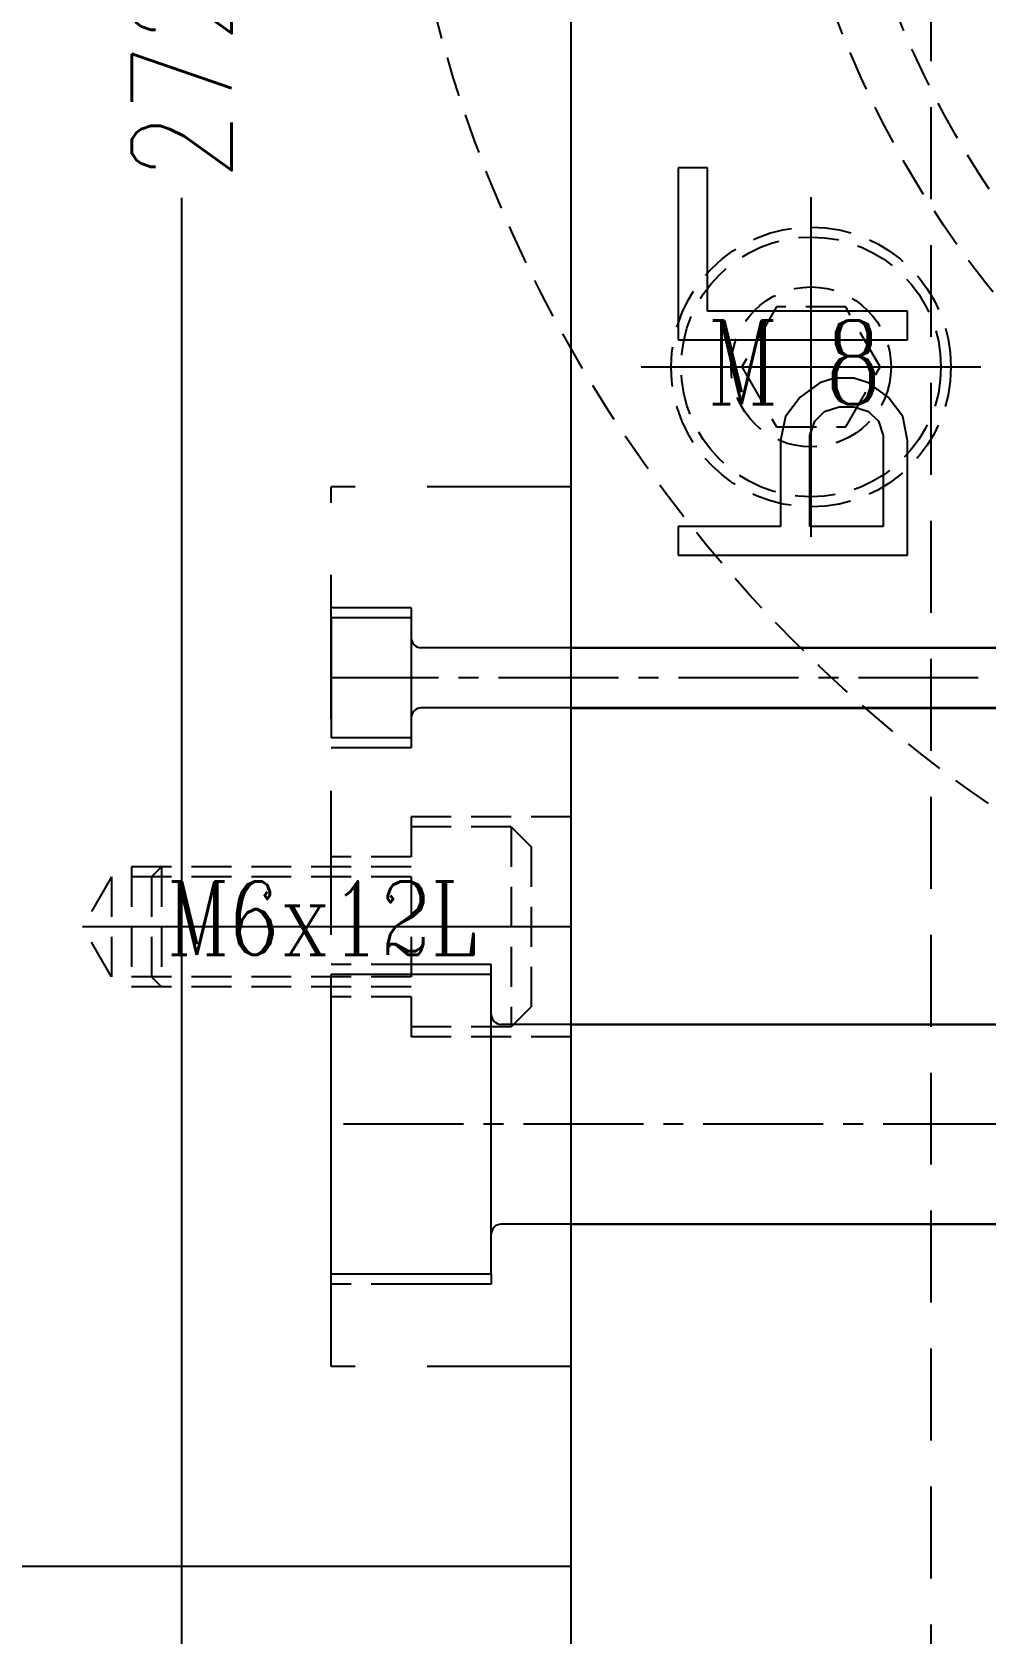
# Model space of a CAD drawing. Header units: millimetres. Extents: x 21466 to 22834, y -21631 to -20664.
# Drawn here: x 22503.1 to 22550.8, y -21028.9 to -20948.8 of the extents above; entities that cross this region are included whole.
import ezdxf

# ---------------------------------------------------------------- set-up
doc = ezdxf.new("R2010")
doc.units = ezdxf.units.MM
doc.header["$LTSCALE"] = 8
doc.linetypes.add('CENTER2', pattern=[1.125, 0.75, -0.125, 0.125, -0.125])
doc.linetypes.add('HIDDEN', pattern=[0.375, 0.25, -0.125])
doc.layers.get('DEFPOINTS').update_dxf_attribs({"color": 6})
for name, color, linetype in [('Cav-cor', 30, 'Continuous'), ('PIN', 5, 'Continuous'), ('SCREW', 52, 'HIDDEN'), ('SLIDE', 6, 'Continuous'), ('WT', 4, 'Continuous')]:
    doc.layers.add(name, color=color, linetype=linetype)
doc.layers.add('dim', color=3, linetype='Continuous', lineweight=15)
doc.styles.add('ROMANC', font='RomanC.ttf', dxfattribs={"width": 0.8, "height": 7})
doc.styles.get("Standard").update_dxf_attribs({"font": 'txt.shx', "width": 0.8, "bigfont": 'chineset.shx'})
doc.dimstyles.new('ISO-25', dxfattribs={"dimtxt": 5, "dimasz": 4, "dimexe": 0.3, "dimexo": 0.3, "dimtad": 0, "dimzin": 1, "dimdsep": 46, "dimtxsty": 'Standard', "dimcen": 0, "dimclrd": 3, "dimclre": 3, "dimclrt": 3, "dimazin": 0, "dimtfac": 1, "dimtofl": 0, "dimtmove": 0, "dimatfit": 0, "dimfxl": 0, "dimarcsym": 0})

# ---------------------------------------------------------------- blocks, each defined once
blk = doc.blocks.new('20160811.111703')
at = {"linetype": 'HIDDEN'}
for radius in [69, 49.9, 47]:
    blk.add_circle((0, 0), radius, dxfattribs=at)
blk = doc.blocks.new('cb_8')
at = {"linetype": 'HIDDEN'}
blk.add_circle((0, 0), 7, dxfattribs=at)
at = {"layer": 'SCREW', "linetype": 'CENTER2', "ltscale": 5}
for p, q in [((0, -8.5), (0, 8.5)), ((-8.5, 0), (8.5, 0))]:
    blk.add_line(p, q, dxfattribs=at)
at = {"layer": 'SCREW'}
blk.add_lwpolyline([(-1.732, 3), (-3.464, 0), (-1.732, -3), (1.732, -3), (3.464, 0), (1.732, 3)], close=True, dxfattribs=at)
for radius in [6.5, 4]:
    blk.add_circle((0, 0), radius, dxfattribs=at)
at = {"layer": 'dim', "style": 'ROMANC', "width": 0.8}
blk.add_text('M 8', height=4.1865, dxfattribs=at).set_placement((-5.202, -1.858))
blk = doc.blocks.new('20160811.104148')
at = {"layer": 'PIN'}
for p, q in [((64.367, -3.5), (64.367, 3.5)), ((64.367, 3.5), (68.367, 3.5)), ((64.367, 3), (68.367, 3)), ((68.367, -3), (68.367, 3)), ((0, 1.5), (63.867, 1.5)), ((0, -1.5), (0, 1.5)), ((0, -1.5), (63.867, -1.5)), ((64.367, -3), (68.367, -3)), ((64.367, -3.5), (68.367, -3.5))]:
    blk.add_line(p, q, dxfattribs=at)
at = {"layer": 'PIN', "linetype": 'CENTER2'}
blk.add_line((0, 0), (68.367, 0), dxfattribs=at)
at = {"layer": 'PIN'}
for centre, start, end in [((63.867, 2), 270, 0), ((63.867, -2), 0, 90)]:
    blk.add_arc(centre, 0.5, start, end, dxfattribs=at)
blk = doc.blocks.new('20160901.084650')
at = {"layer": 'PIN', "linetype": 'CENTER2'}
for p, q in [((8, 8), (0, 8)), ((8, 7.5), (8, 8)), ((60.61, 0), (0, 0)), ((8, -8), (0, -8)), ((8, -7.5), (8, -8))]:
    blk.add_line(p, q, dxfattribs=at)
at = {"layer": 'PIN'}
for p, q in [((0, -7.5), (0, 7.5)), ((8, 7.5), (0, 7.5)), ((8, -7.5), (8, 7.5)), ((60.61, 5), (8.5, 5)), ((60.61, 5), (60.61, -5)), ((60.61, -5), (60.61, 4)), ((60.61, -5), (8.5, -5)), ((8, -7.5), (0, -7.5))]:
    blk.add_line(p, q, dxfattribs=at)
for centre, start, end in [((8.5, 5.5), 180, 270), ((8.5, -5.5), 90, 180)]:
    blk.add_arc(centre, 0.5, start, end, dxfattribs=at)
blk = doc.blocks.new('*D27085')
at = {"layer": 'DEFPOINTS', "color": 0}
for p in [(22510.559, -20810.532), (22530.045, -20810.532), (22538.045, -21083.032)]:
    blk.add_point(p, dxfattribs=at)
at = {"layer": 'dim', "color": 3, "lineweight": -2}
for p, q in [((22529.745, -20810.532), (22510.259, -20810.532)), ((22510.559, -20814.532), (22510.559, -20936.491)), ((22510.559, -21079.032), (22510.559, -20957.074)), ((22537.745, -21083.032), (22510.259, -21083.032))]:
    blk.add_line(p, q, dxfattribs=at)
at = {"layer": 'dim', "color": 3}
for points in [[(22511.226, -20814.532), (22509.893, -20814.532), (22510.559, -20810.532)], [(22509.893, -21079.032), (22511.226, -21079.032), (22510.559, -21083.032)]]:
    blk.add_solid(points, dxfattribs=at)
at = {"layer": 'dim', "color": 3, "insert": (22510.559, -20946.782), "char_height": 5, "attachment_point": 5, "rotation": 90}
blk.add_mtext('272.50', dxfattribs=at)

msp = doc.modelspace()

# ---------------------------------------------------------------- linework, layer by layer
at = {"color": 7, "linetype": 'HIDDEN'}
for p, q in [((22522.045, -20988.032), (22522.045, -20999.032)), ((22530.045, -20988.032), (22522.045, -20988.032)), ((22522.045, -20990.032), (22518.045, -20990.032)), ((22522.045, -20997.032), (22518.045, -20997.032)), ((22530.045, -20999.032), (22522.045, -20999.032))]:
    msp.add_line(p, q, dxfattribs=at)
at = {"layer": 'Cav-cor', "color": 241}
for p, q in [((22530.045, -21075.032), (22530.045, -20786.032)), ((22535.393, -20955.564), (22535.393, -20964.177)), ((22536.859, -20955.564), (22535.393, -20955.564)), ((22536.859, -20962.742), (22536.859, -20955.564)), ((22546.877, -20962.742), (22536.859, -20962.742)), ((22546.877, -20964.177), (22546.877, -20962.742)), ((22535.393, -20964.177), (22546.877, -20964.177)), ((22542.479, -20966.331), (22541.502, -20967.048)), ((22543.212, -20966.091), (22542.479, -20966.331)), ((22544.189, -20966.091), (22543.212, -20966.091)), ((22544.922, -20966.331), (22544.189, -20966.091)), ((22545.9, -20967.048), (22544.922, -20966.331)), ((22541.502, -20967.048), (22540.769, -20968.005)), ((22546.633, -20968.005), (22545.9, -20967.048)), ((22542.235, -20968.245), (22542.723, -20967.766)), ((22542.723, -20967.766), (22543.456, -20967.527)), ((22543.456, -20967.527), (22544.189, -20967.527)), ((22544.189, -20967.527), (22544.922, -20967.766)), ((22544.922, -20967.766), (22545.411, -20968.245)), ((22540.769, -20968.005), (22540.524, -20969.202)), ((22541.99, -20968.963), (22542.235, -20968.245)), ((22545.411, -20968.245), (22545.655, -20968.963)), ((22546.877, -20969.202), (22546.633, -20968.005)), ((22540.524, -20969.202), (22540.524, -20973.508)), ((22541.99, -20973.508), (22541.99, -20968.963)), ((22545.655, -20968.963), (22545.655, -20973.508)), ((22546.877, -20974.944), (22546.877, -20969.202)), ((22535.393, -20973.508), (22535.393, -20974.944)), ((22540.524, -20973.508), (22535.393, -20973.508)), ((22545.655, -20973.508), (22541.99, -20973.508)), ((22535.393, -20974.944), (22546.877, -20974.944)), ((22530.045, -20979.576), (22576.793, -20979.576)), ((22530.045, -20982.591), (22576.793, -20982.591)), ((22530.045, -20998.414), (22576.786, -20998.414)), ((22530.045, -21008.414), (22576.786, -21008.414))]:
    msp.add_line(p, q, dxfattribs=at)
at = {"layer": 'SCREW'}
for p, q in [((22527.045, -20988.532), (22522.045, -20988.532)), ((22527.045, -20988.532), (22527.045, -20998.532)), ((22528.045, -20989.532), (22528.045, -20997.532)), ((22507.045, -20991.032), (22505.602, -20993.532)), ((22522.045, -20991.032), (22507.045, -20991.032)), ((22507.045, -20991.032), (22507.045, -20996.032)), ((22522.045, -20990.532), (22508.045, -20990.532)), ((22508.045, -20990.532), (22508.045, -20996.532)), ((22509.045, -20991.032), (22509.545, -20990.532)), ((22509.045, -20991.032), (22509.045, -20996.032)), ((22509.545, -20990.532), (22509.545, -20996.532)), ((22507.045, -20996.032), (22505.602, -20993.532)), ((22522.045, -20996.032), (22507.045, -20996.032)), ((22522.045, -20996.532), (22508.045, -20996.532)), ((22509.045, -20996.032), (22509.545, -20996.532)), ((22527.045, -20998.532), (22528.045, -20997.532)), ((22527.045, -20998.532), (22522.045, -20998.532))]:
    msp.add_line(p, q, dxfattribs=at)
at = {"layer": 'SCREW', "linetype": 'Continuous'}
msp.add_line((22527.045, -20988.532), (22528.045, -20989.532), dxfattribs=at)
at = {"layer": 'SCREW', "linetype": 'CENTER2', "ltscale": 10}
msp.add_line((22530.045, -20993.532), (22505.602, -20993.532), dxfattribs=at)
at = {"layer": 'SLIDE', "linetype": 'HIDDEN', "ltscale": 3.6}
for p, q in [((22530.045, -20971.532), (22518.045, -20971.532)), ((22518.045, -21015.532), (22518.045, -20971.532)), ((22530.045, -21015.532), (22518.045, -21015.532))]:
    msp.add_line(p, q, dxfattribs=at)
at = {"layer": 'SLIDE', "linetype": 'ByBlock'}
msp.add_line((22530.045, -21025.532), (22415.045, -21025.532), dxfattribs=at)
at = {"layer": 'WT', "color": 111, "linetype": 'HIDDEN', "ltscale": 2.3}
msp.add_line((22548.045, -20814.532), (22548.045, -21046.532), dxfattribs=at)

# ---------------------------------------------------------------- block references
msp.add_blockref('20160811.111703', (22590.045, -20930.532))
at = {"layer": 'Cav-cor', "rotation": 180}
msp.add_blockref('20160811.104148', (22586.412, -20981.081), dxfattribs=at)
at = {"layer": 'PIN'}
msp.add_blockref('20160901.084650', (22518.045, -21003.414), dxfattribs=at)
at = {"layer": 'SCREW'}
msp.add_blockref('cb_8', (22542.045, -20965.532), dxfattribs=at)

# ---------------------------------------------------------------- texts
at = {"layer": 'dim', "style": 'ROMANC', "width": 0.8}
msp.add_text('M6x12L', height=3.6685, rotation=360, dxfattribs=at).set_placement((22509.812, -20994.932))

# ---------------------------------------------------------------- dimensions: what is measured, and where the dimension line sits
at = {"layer": 'dim'}
dim = msp.add_linear_dim(base=(22510.559, -20810.532), p1=(22538.045, -21083.032), p2=(22530.045, -20810.532), angle=90, dimstyle='ISO-25', dxfattribs=at)
dim.commit()
dim.dimension.update_dxf_attribs({"geometry": '*D27085', "text_midpoint": (22510.559, -20946.782)})

doc.saveas('drawing.dxf')
